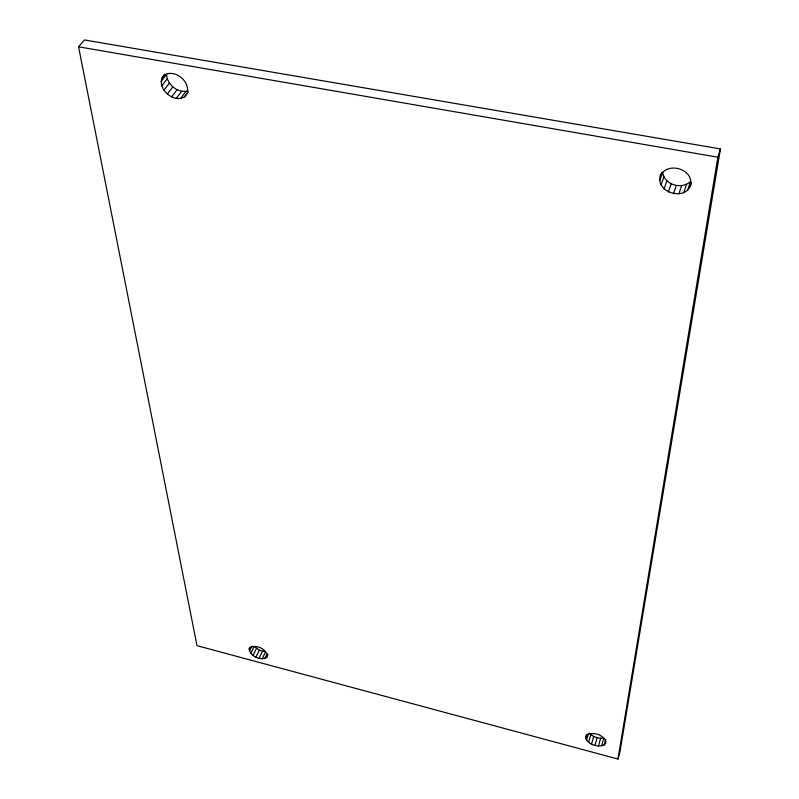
<?xml version="1.0" encoding="UTF-8"?>
<svg xmlns="http://www.w3.org/2000/svg" width="799" height="799" viewBox="0 0 799 799"><rect width="100%" height="100%" fill="white"/><g stroke="black" fill="none" stroke-linecap="round" stroke-linejoin="round"><path stroke-width="1.2" d="M691.415 182.442C687.859 203.585 651.065 191.93 661.622 172.634M585.597 738.076L585.857 736.109L587.315 734.571C593.807 731.864 603.225 734.71 605.952 741.472L605.652 743.44L604.154 744.958C597.672 747.584 588.364 744.778 585.597 738.076L586.546 734.76M690.256 185.987C695.12 169.378 666.865 160.639 660.383 176.14M617.977 759.05L717.852 157.203L720.438 148.924L84.484 39.95L78.562 46.801L196.993 645.662L617.977 759.05L620.054 751.27L720.438 148.924M162.037 77.713L164.474 74.876C175.64 68.844 191.311 82.317 186.796 94.242L184.319 97.009C171.955 103.96 153.638 85.183 164.774 74.187M604.154 744.958L605.692 739.405M601.657 745.847L603.814 738.076C598.661 738.676 593.018 737.077 589.442 733.212M598.461 745.996L600.618 738.246M594.935 745.407L597.113 737.657M591.52 744.139L593.707 736.398M588.613 742.341L590.811 734.611M586.546 740.244L588.444 733.612M687.779 189.802L690.486 181.533C681.687 189.972 664.299 184.769 662.661 172.374L659.794 180.564M683.824 192.549L686.551 184.289M678.87 193.907L681.617 185.658M673.497 193.718L676.274 185.478M668.354 192.02L671.16 183.79M664.039 189.003L666.875 180.794M661.063 185.038L663.919 176.829M250.107 647.2L249.138 649.188C250.327 656.239 260.324 660.923 266.576 657.587L268.005 654.581M262.172 658.825L265.498 651.834L259.305 650.176L254.192 646.381L250.826 653.362M264.759 658.566L267.136 653.562M259.116 658.336L262.452 651.345M255.96 657.158L259.305 650.176M253.083 655.43L256.439 648.448M249.458 651.195L251.875 646.211M249.138 649.188L249.927 647.59C256.169 644.164 266.297 648.908 267.395 655.999L266.576 657.587M184.319 97.009L188.314 91.665M180.664 98.447L185.997 91.336L187.815 90.607M176.269 98.387L181.623 91.276L185.997 91.336M171.665 96.839L177.048 89.748L181.623 91.276M167.4 93.992L172.804 86.911L169.398 83.116L167.231 78.791L166.572 74.467L161.098 81.528M163.965 90.187L169.398 83.116M161.768 85.853L167.231 78.791M78.562 46.801L717.852 157.203M172.804 86.911L177.048 89.748"/></g></svg>
